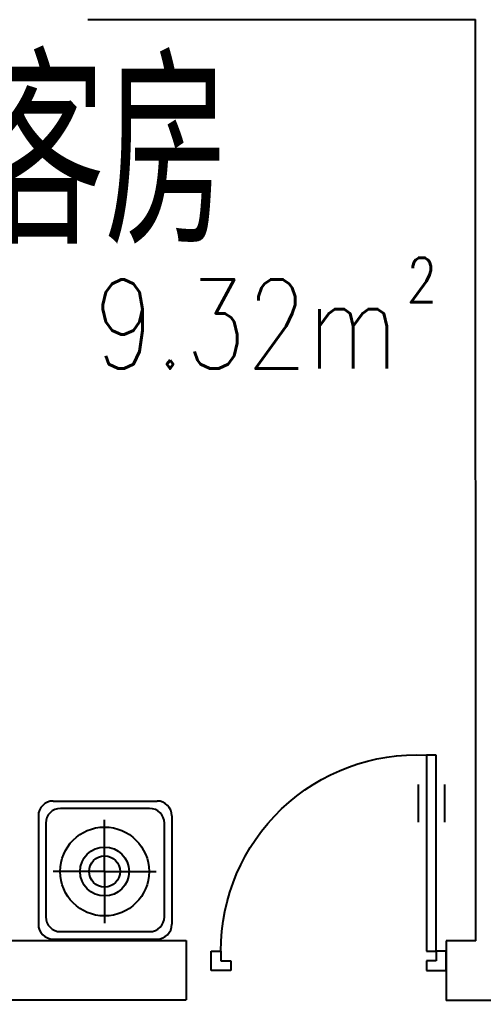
# Model space of a CAD drawing. Header units: millimetres. Extents: x 1143 to 39838, y 578 to 35727.
# Drawn here: x 10443 to 12006, y 12538 to 15839 of the extents above; entities that cross this region are included whole.
import ezdxf
from ezdxf.enums import TextEntityAlignment as Align

# ---------------------------------------------------------------- set-up
doc = ezdxf.new("R2010")
doc.units = ezdxf.units.MM
for name, color, linetype in [('JJ', 8, 'Continuous'), ('PUB_TEXT', 7, 'Continuous'), ('PUB_WINDW', 7, 'Continuous'), ('T', 7, 'Continuous'), ('WALL', 255, 'Continuous'), ('WINDOW', 2, 'Continuous')]:
    doc.layers.add(name, color=color, linetype=linetype)
doc.styles.add('DIM_FONT', font='SIMPLEX', dxfattribs={"width": 0.8})
doc.styles.add('HZ', font='txt', dxfattribs={"width": 0.7, "height": 5, "bigfont": 'hztxt'})
doc.styles.get("Standard").update_dxf_attribs({"font": 'arial.ttf'})

# ---------------------------------------------------------------- blocks, each defined once
blk = doc.blocks.new('A$C578550E8')
at = {"layer": 'JJ'}
for p, q in [((399.8, 464.6, -1600), (49.9, 464.6, -1600)), ((374.8, 439.7, -1600), (74.8, 439.7, -1600)), ((0, 49.9, -1600), (0, 414.8, -1600)), ((226.5, 237.3, -1600), (226.5, 411.1, -1600)), ((449.6, 49.9, -1600), (449.6, 414.8, -1600)), ((24.9, 389.8, -1600), (24.9, 74.8, -1600)), ((424.7, 74.8, -1600), (424.7, 389.8, -1600)), ((226.5, 237.3, -1600), (52.7, 237.3, -1600)), ((226.5, 237.3, -1600), (226.5, 63.4, -1600)), ((226.5, 237.3, -1600), (400.3, 237.3, -1600)), ((74.8, 24.9, -1600), (374.8, 24.9, -1600)), ((399.8, 0, -1600), (49.9, 0, -1600))]:
    blk.add_line(p, q, dxfattribs=at)
for radius in [149.6, 82.4, 52.4]:
    blk.add_circle((226.5, 237.3, -1600), radius, dxfattribs=at)
for centre, start, end in [((49.9, 414.8, -1600), 90, 180), ((399.8, 414.8, -1600), 360, 90), ((74.8, 389.8, -1600), 90, 180), ((374.8, 389.8, -1600), 360, 90), ((74.8, 74.8, -1600), 180, 270), ((374.8, 74.8, -1600), 270, 360), ((49.9, 49.9, -1600), 180, 270), ((399.8, 49.9, -1600), 270, 360)]:
    blk.add_arc(centre, 49.9, start, end, dxfattribs=at)
blk = doc.blocks.new('M_A23MCU')
for p, q in [((-0.4541, 0.0807), (-0.4541, 0.9053)), ((-0.4541, 0.9053), (-0.4129, 0.9053)), ((-0.4129, 0.9053), (-0.4129, 0.0807)), ((-0.489, 0.7822), (-0.489, 0.6235)), ((-0.378, 0.7822), (-0.378, 0.6235)), ((-0.4953, -0.0018), (-0.4953, 0.0807)), ((-0.4953, 0.0807), (-0.4541, 0.0807)), ((-0.4129, 0.0807), (-0.4541, 0.0807)), ((-0.4541, 0.0807), (-0.4541, 0.0395)), ((0.4529, 0.0807), (0.4529, 0.0395)), ((0.4941, 0.0807), (0.4529, 0.0807)), ((0.4941, -0.0018), (0.4941, 0.0807)), ((-0.4541, 0.0395), (-0.4129, 0.0395)), ((-0.4129, 0.0395), (-0.4129, -0.0018)), ((0.4117, 0.0395), (0.4117, -0.0018)), ((0.4529, 0.0395), (0.4117, 0.0395)), ((-0.4129, -0.0018), (-0.4953, -0.0018)), ((-0.4953, -0.0018), (-0.4953, -0.0018)), ((0.4117, -0.0018), (0.4941, -0.0018)), ((0.4941, -0.0018), (0.4941, -0.0018))]:
    blk.add_line(p, q)
blk.add_arc((-0.3716, 0.0817), 0.8246, 359.9283, 92.866)
blk = doc.blocks.new('1T4F81聚福元')
at = {"layer": 'WALL'}
for p, q in [((-14516, -13600), (-13210, -13600)), ((-13209.5, -16701.4), (-13210, -13600)), ((-16300, -16700), (-14185, -16699.9)), ((-14185, -16699.9), (-14185, -16899.9)), ((-13209.5, -16701.4), (-13309.5, -16701.3)), ((-13309.5, -16701.3), (-13309.5, -16901.3)), ((-15400, -16900), (-14185, -16899.9)), ((-13009.4, -16901.4), (-13309.5, -16901.3))]:
    blk.add_line(p, q, dxfattribs=at)
at = {"layer": 'JJ', "rotation": 179.9999999997677}
blk.add_blockref('A$C578550E8', (-14233.3, -16230.3), dxfattribs=at)
at = {"layer": 'WINDOW', "xscale": 800, "yscale": -800, "zscale": 800, "rotation": 180}
blk.add_blockref('M_A23MCU', (-13705.7, -16799.9), dxfattribs=at)
at = {"style": 'DIM_FONT', "oblique": -180, "text_generation_flag": 4, "width": 0.8, "flags": 9}
for tag, p, rotation in [('XSIZE', (1326.3, -15051.1), 135), ('YSIZE', (1326.3, -15051.1), 135), ('XSIZE', (3900.1, -18100), 45), ('YSIZE', (3900.1, -18100), 45)]:
    blk.add_attdef(tag, p, '', height=0.5, rotation=rotation, dxfattribs=at)
at = {"layer": 'JJ', "oblique": -180, "text_generation_flag": 4, "width": 0.8, "flags": 9}
for p in [(1764.7, -14093.6), (2339, -19893.8)]:
    blk.add_attdef('XSIZE', p, '', height=0.441, dxfattribs=at)
blk.add_attdef('XSIZE', (-13521.8, -18540), '', height=0.441, rotation=90, dxfattribs=at)
at = {"layer": 'PUB_TEXT', "style": 'DIM_FONT', "width": 0.8}
blk.add_text(' 2', height=150, dxfattribs=at).set_placement((-13524.8, -14551.4, -1533.8))
blk.add_text('9.32m', height=300, dxfattribs=at).set_placement((-13468, -14624.6, -1533.8), align=Align.MIDDLE_RIGHT)
at = {"layer": 'T', "style": 'HZ', "width": 0.7}
blk.add_text('客房', height=600, dxfattribs=at).set_placement((-14879.5, -14355.4))

msp = doc.modelspace()

# ---------------------------------------------------------------- block references
at = {"layer": 'PUB_WINDW'}
msp.add_blockref('1T4F81聚福元', (25189.3, 29439.1), dxfattribs=at)

doc.saveas('drawing.dxf')
